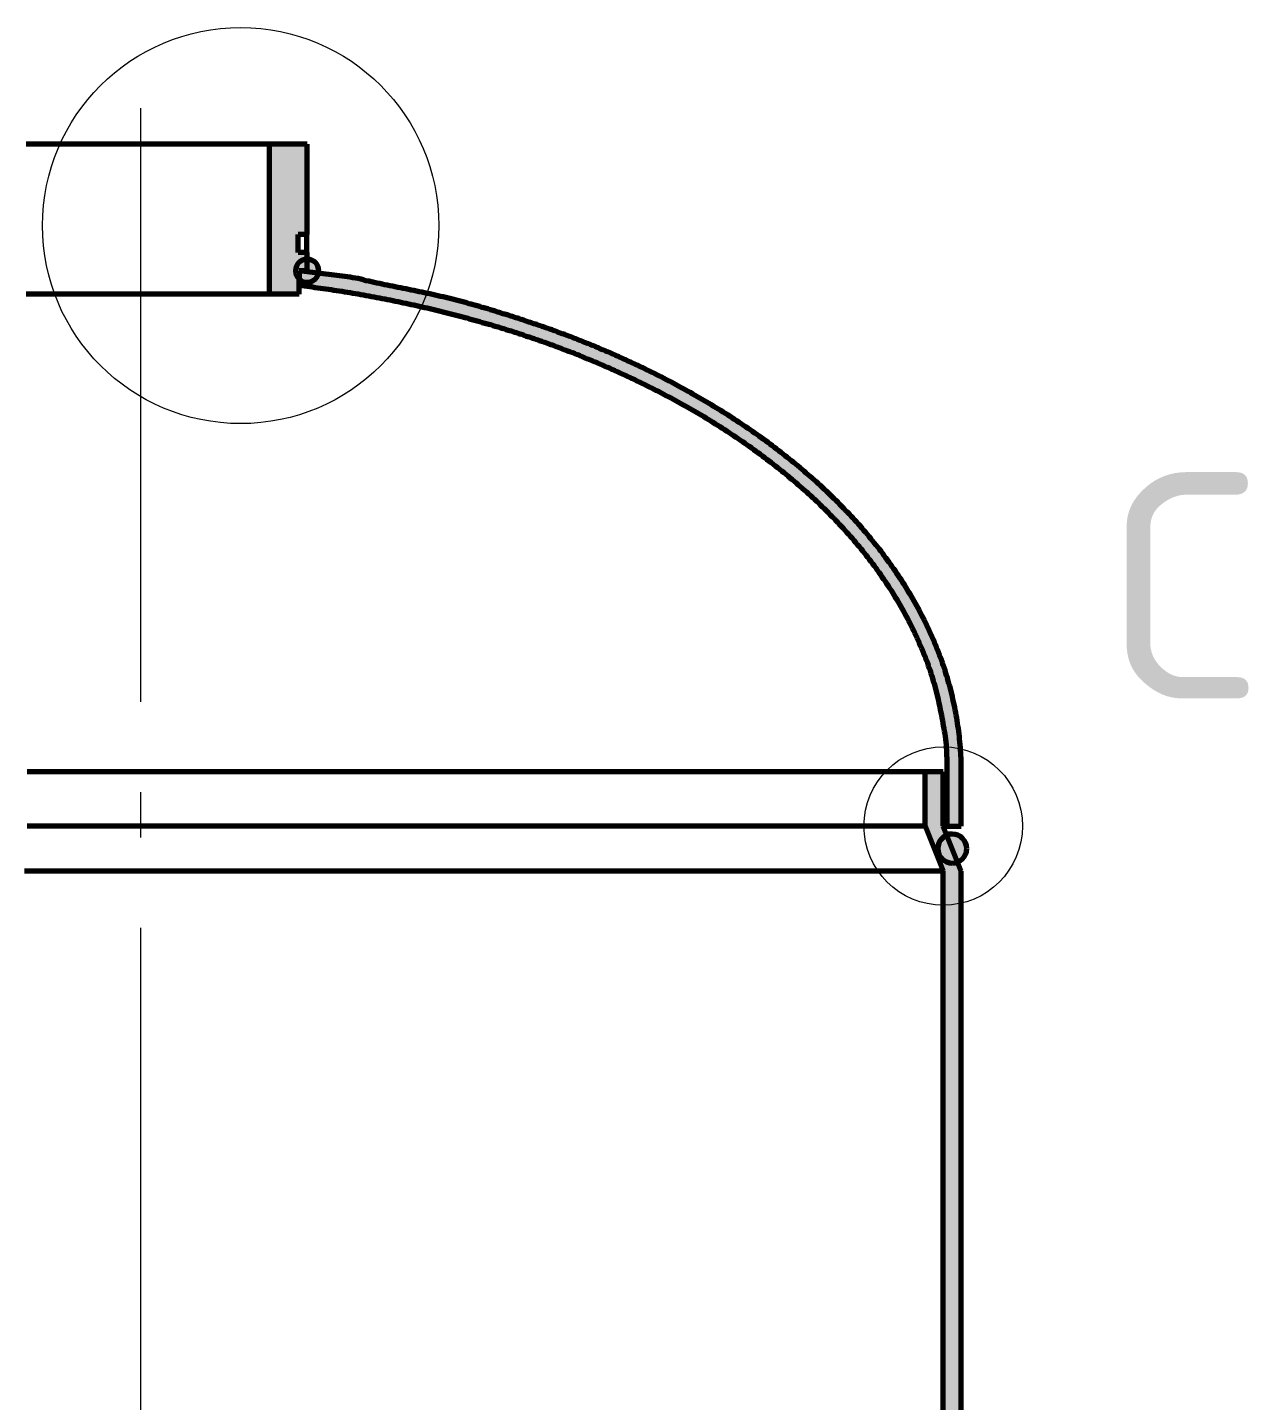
# Model space of a CAD drawing. Header units: millimetres. Extents: x 0 to 1554, y 0 to 420.
# Drawn here: x 238.99 to 266, y 273.45 to 303.83 of the extents above; entities that cross this region are included whole.
import ezdxf
from ezdxf.enums import TextEntityAlignment as Align

# ---------------------------------------------------------------- set-up
doc = ezdxf.new("R2010")
doc.units = ezdxf.units.MM
doc.linetypes.add('IRAM-F-TRAZO-PUNTO', pattern=[20, 15, -2, 1, -2])
for name, color, linetype, lineweight in [('01-VISIBLE', 7, 'CONTINUOUS', 70), ('03-EJE', 1, 'IRAM-F-TRAZO-PUNTO', 18), ('05-RAYADO', 8, 'CONTINUOUS', 18), ('06-TEXTO', 7, 'CONTINUOUS', 25), ('08-FINA', 5, 'CONTINUOUS', 18)]:
    doc.layers.add(name, color=color, linetype=linetype, lineweight=lineweight)
doc.styles.add('ISO3098', font='isocpeur.ttf')

msp = doc.modelspace()

# ---------------------------------------------------------------- hatches: boundary and pattern name
at = {"layer": '05-RAYADO'}
h = msp.add_hatch(color=7, dxfattribs=at)
h.dxf.hatch_style = 1
h.paths.add_polyline_path([(245.18, 298.45), (245.002, 298.45), (245.002, 297.928), (244.338, 297.928), (244.338, 301.25), (245.18, 301.25), (245.18, 299.25), (244.98, 299.25), (244.98, 298.85), (245.18, 298.85)])
h = msp.add_hatch(color=7, dxfattribs=at)
h.dxf.hatch_style = 1
h.paths.add_polyline_path([(245.436, 298.45), (245.433, 298.41), (245.423, 298.371), (245.408, 298.334), (245.387, 298.3), (245.361, 298.269), (245.33, 298.243), (245.296, 298.222), (245.259, 298.207), (245.22, 298.197), (245.18, 298.194), (245.14, 298.197), (245.101, 298.207), (245.064, 298.222), (245.03, 298.243), (244.999, 298.269), (244.973, 298.3), (244.952, 298.334), (244.937, 298.371), (244.927, 298.41), (244.924, 298.45), (244.927, 298.49), (244.937, 298.529), (244.952, 298.566), (244.973, 298.6), (244.999, 298.631), (245.03, 298.657), (245.064, 298.678), (245.101, 298.693), (245.14, 298.703), (245.18, 298.706), (245.22, 298.703), (245.259, 298.693), (245.296, 298.678), (245.33, 298.657), (245.361, 298.631), (245.387, 298.6), (245.408, 298.566), (245.423, 298.529), (245.433, 298.49)])
h = msp.add_hatch(color=7, dxfattribs=at)
h.dxf.hatch_style = 1
h.paths.add_polyline_path([(259.65, 287.362), (259.65, 286.162), (259.33, 286.162), (259.33, 287.362), (259.33, 287.411), (259.33, 287.459), (259.329, 287.508), (259.329, 287.556), (259.328, 287.605), (259.327, 287.654), (259.326, 287.702), (259.324, 287.751), (259.322, 287.799), (259.32, 287.848), (259.317, 287.896), (259.313, 287.945), (259.309, 287.993), (259.304, 288.042), (259.298, 288.09), (259.291, 288.138), (259.284, 288.186), (259.276, 288.234), (259.268, 288.282), (259.26, 288.33), (259.251, 288.378), (259.243, 288.426), (259.234, 288.473), (259.225, 288.521), (259.217, 288.569), (259.207, 288.617), (259.198, 288.664), (259.189, 288.712), (259.179, 288.76), (259.169, 288.807), (259.159, 288.855), (259.149, 288.902), (259.138, 288.95), (259.128, 288.997), (259.116, 289.045), (259.105, 289.092), (259.093, 289.139), (259.081, 289.186), (259.069, 289.233), (259.056, 289.28), (259.043, 289.327), (259.03, 289.374), (259.016, 289.42), (259.002, 289.467), (258.987, 289.513), (258.972, 289.559), (258.957, 289.605), (258.941, 289.651), (258.925, 289.697), (258.909, 289.743), (258.892, 289.788), (258.875, 289.834), (258.857, 289.879), (258.839, 289.925), (258.821, 289.97), (258.803, 290.015), (258.784, 290.059), (258.765, 290.104), (258.746, 290.149), (258.727, 290.193), (258.707, 290.238), (258.687, 290.282), (258.667, 290.326), (258.647, 290.371), (258.626, 290.415), (258.605, 290.458), (258.584, 290.502), (258.563, 290.546), (258.541, 290.589), (258.519, 290.633), (258.497, 290.676), (258.475, 290.719), (258.453, 290.763), (258.43, 290.805), (258.407, 290.848), (258.384, 290.891), (258.36, 290.933), (258.336, 290.976), (258.312, 291.018), (258.288, 291.06), (258.264, 291.102), (258.239, 291.144), (258.214, 291.186), (258.189, 291.227), (258.164, 291.269), (258.138, 291.31), (258.112, 291.351), (258.086, 291.392), (258.06, 291.433), (258.033, 291.474), (258.006, 291.514), (257.979, 291.555), (257.952, 291.595), (257.925, 291.635), (257.897, 291.675), (257.869, 291.715), (257.841, 291.755), (257.813, 291.794), (257.784, 291.834), (257.756, 291.873), (257.727, 291.912), (257.698, 291.951), (257.669, 291.99), (257.639, 292.029), (257.61, 292.067), (257.58, 292.106), (257.55, 292.144), (257.52, 292.182), (257.49, 292.22), (257.459, 292.258), (257.429, 292.296), (257.398, 292.333), (257.367, 292.371), (257.336, 292.408), (257.304, 292.445), (257.273, 292.482), (257.241, 292.519), (257.209, 292.556), (257.177, 292.592), (257.145, 292.629), (257.113, 292.665), (257.08, 292.701), (257.048, 292.737), (257.015, 292.773), (256.982, 292.809), (256.949, 292.844), (256.915, 292.88), (256.882, 292.915), (256.848, 292.95), (256.815, 292.985), (256.781, 293.02), (256.747, 293.055), (256.713, 293.089), (256.678, 293.124), (256.644, 293.158), (256.609, 293.192), (256.574, 293.226), (256.54, 293.26), (256.505, 293.294), (256.469, 293.327), (256.434, 293.361), (256.399, 293.394), (256.363, 293.427), (256.328, 293.46), (256.292, 293.493), (256.256, 293.526), (256.22, 293.558), (256.184, 293.591), (256.147, 293.623), (256.111, 293.655), (256.074, 293.687), (256.038, 293.719), (256.001, 293.751), (255.964, 293.783), (255.927, 293.814), (255.89, 293.845), (255.853, 293.877), (255.815, 293.908), (255.778, 293.939), (255.74, 293.97), (255.703, 294), (255.665, 294.031), (255.627, 294.061), (255.589, 294.091), (255.551, 294.122), (255.513, 294.152), (255.474, 294.182), (255.436, 294.211), (255.397, 294.241), (255.359, 294.27), (255.32, 294.3), (255.281, 294.329), (255.242, 294.358), (255.203, 294.387), (255.164, 294.416), (255.125, 294.445), (255.086, 294.473), (255.046, 294.502), (255.007, 294.53), (254.967, 294.558), (254.927, 294.586), (254.888, 294.614), (254.848, 294.642), (254.808, 294.67), (254.768, 294.697), (254.728, 294.725), (254.687, 294.752), (254.647, 294.779), (254.607, 294.806), (254.566, 294.833), (254.526, 294.86), (254.485, 294.887), (254.444, 294.913), (254.404, 294.94), (254.363, 294.966), (254.322, 294.992), (254.281, 295.018), (254.24, 295.044), (254.198, 295.07), (254.157, 295.096), (254.116, 295.121), (254.075, 295.147), (254.033, 295.172), (253.991, 295.197), (253.95, 295.222), (253.908, 295.247), (253.866, 295.272), (253.825, 295.297), (253.783, 295.321), (253.741, 295.346), (253.699, 295.37), (253.656, 295.394), (253.614, 295.419), (253.572, 295.443), (253.53, 295.466), (253.487, 295.49), (253.445, 295.514), (253.402, 295.537), (253.36, 295.561), (253.317, 295.584), (253.274, 295.607), (253.232, 295.63), (253.189, 295.653), (253.146, 295.676), (253.103, 295.699), (253.06, 295.722), (253.017, 295.744), (252.974, 295.767), (252.931, 295.789), (252.887, 295.811), (252.844, 295.833), (252.801, 295.855), (252.757, 295.877), (252.714, 295.899), (252.67, 295.92), (252.627, 295.942), (252.583, 295.963), (252.539, 295.984), (252.496, 296.006), (252.452, 296.027), (252.408, 296.048), (252.364, 296.068), (252.32, 296.089), (252.276, 296.11), (252.232, 296.13), (252.188, 296.151), (252.144, 296.171), (252.1, 296.191), (252.055, 296.211), (252.011, 296.231), (251.967, 296.251), (251.922, 296.271), (251.878, 296.291), (251.833, 296.31), (251.789, 296.33), (251.744, 296.349), (251.7, 296.368), (251.655, 296.387), (251.61, 296.406), (251.565, 296.425), (251.521, 296.444), (251.476, 296.463), (251.431, 296.481), (251.386, 296.5), (251.341, 296.518), (251.296, 296.537), (251.251, 296.555), (251.206, 296.573), (251.161, 296.591), (251.115, 296.609), (251.07, 296.626), (251.025, 296.644), (250.98, 296.662), (250.934, 296.679), (250.889, 296.697), (250.843, 296.714), (250.798, 296.731), (250.752, 296.748), (250.707, 296.765), (250.661, 296.782), (250.616, 296.799), (250.57, 296.815), (250.524, 296.832), (250.479, 296.848), (250.433, 296.865), (250.387, 296.881), (250.341, 296.897), (250.295, 296.913), (250.249, 296.929), (250.203, 296.945), (250.158, 296.961), (250.112, 296.977), (250.065, 296.992), (250.019, 297.008), (249.973, 297.023), (249.927, 297.038), (249.881, 297.053), (249.835, 297.069), (249.789, 297.084), (249.742, 297.098), (249.696, 297.113), (249.65, 297.128), (249.603, 297.143), (249.557, 297.157), (249.511, 297.172), (249.464, 297.186), (249.418, 297.2), (249.371, 297.214), (249.325, 297.228), (249.278, 297.242), (249.232, 297.256), (249.185, 297.27), (249.138, 297.284), (249.092, 297.297), (249.045, 297.311), (248.998, 297.324), (248.951, 297.337), (248.905, 297.35), (248.858, 297.364), (248.811, 297.377), (248.764, 297.39), (248.717, 297.402), (248.67, 297.415), (248.623, 297.428), (248.577, 297.44), (248.53, 297.453), (248.483, 297.465), (248.436, 297.477), (248.388, 297.49), (248.341, 297.502), (248.294, 297.514), (248.247, 297.526), (248.2, 297.537), (248.153, 297.549), (248.106, 297.561), (248.059, 297.572), (248.011, 297.584), (247.964, 297.595), (247.917, 297.606), (247.869, 297.618), (247.822, 297.629), (247.775, 297.64), (247.727, 297.651), (247.68, 297.661), (247.633, 297.672), (247.585, 297.683), (247.538, 297.693), (247.49, 297.704), (247.443, 297.714), (247.395, 297.725), (247.348, 297.735), (247.3, 297.745), (247.253, 297.755), (247.205, 297.765), (247.158, 297.775), (247.11, 297.784), (247.062, 297.794), (247.015, 297.804), (246.967, 297.813), (246.919, 297.823), (246.872, 297.832), (246.824, 297.841), (246.776, 297.85), (246.728, 297.859), (246.681, 297.868), (246.633, 297.877), (246.585, 297.886), (246.537, 297.895), (246.49, 297.903), (246.442, 297.912), (246.394, 297.92), (246.346, 297.929), (246.298, 297.937), (246.25, 297.945), (246.202, 297.953), (246.154, 297.961), (246.106, 297.969), (246.058, 297.977), (246.01, 297.985), (245.962, 297.993), (245.914, 298), (245.866, 298.008), (245.818, 298.015), (245.77, 298.023), (245.722, 298.03), (245.674, 298.037), (245.626, 298.044), (245.578, 298.051), (245.53, 298.058), (245.482, 298.065), (245.434, 298.072), (245.386, 298.078), (245.337, 298.085), (245.289, 298.091), (245.241, 298.098), (245.193, 298.104), (245.145, 298.11), (245.096, 298.116), (245.048, 298.122), (245, 298.128), (245, 298.45), (245.049, 298.444), (245.099, 298.438), (245.148, 298.432), (245.198, 298.426), (245.247, 298.42), (245.297, 298.413), (245.346, 298.407), (245.396, 298.401), (245.445, 298.395), (245.495, 298.389), (245.544, 298.383), (245.594, 298.376), (245.643, 298.37), (245.692, 298.364), (245.742, 298.357), (245.791, 298.351), (245.841, 298.345), (245.89, 298.338), (245.94, 298.332), (245.989, 298.325), (246.038, 298.318), (246.088, 298.311), (246.137, 298.304), (246.186, 298.297), (246.236, 298.289), (246.285, 298.28), (246.334, 298.271), (246.382, 298.26), (246.43, 298.246), (246.478, 298.232), (246.526, 298.22), (246.575, 298.208), (246.623, 298.198), (246.672, 298.187), (246.721, 298.177), (246.77, 298.167), (246.819, 298.157), (246.867, 298.147), (246.916, 298.137), (246.965, 298.127), (247.014, 298.117), (247.063, 298.107), (247.112, 298.098), (247.161, 298.088), (247.209, 298.078), (247.258, 298.068), (247.307, 298.058), (247.356, 298.049), (247.405, 298.039), (247.454, 298.029), (247.502, 298.019), (247.551, 298.009), (247.6, 297.999), (247.649, 297.988), (247.698, 297.978), (247.746, 297.968), (247.795, 297.957), (247.844, 297.947), (247.893, 297.936), (247.941, 297.926), (247.99, 297.915), (248.039, 297.904), (248.087, 297.893), (248.136, 297.882), (248.184, 297.87), (248.233, 297.859), (248.281, 297.847), (248.33, 297.835), (248.378, 297.823), (248.426, 297.811), (248.475, 297.799), (248.523, 297.787), (248.571, 297.774), (248.619, 297.762), (248.668, 297.749), (248.716, 297.736), (248.764, 297.723), (248.812, 297.709), (248.86, 297.696), (248.908, 297.682), (248.956, 297.669), (249.004, 297.655), (249.052, 297.641), (249.099, 297.627), (249.147, 297.613), (249.195, 297.598), (249.243, 297.584), (249.29, 297.569), (249.338, 297.555), (249.386, 297.54), (249.433, 297.525), (249.481, 297.511), (249.528, 297.496), (249.576, 297.481), (249.623, 297.466), (249.671, 297.451), (249.718, 297.436), (249.766, 297.421), (249.813, 297.405), (249.861, 297.39), (249.908, 297.375), (249.956, 297.359), (250.003, 297.343), (250.05, 297.328), (250.098, 297.312), (250.145, 297.296), (250.192, 297.28), (250.239, 297.264), (250.286, 297.248), (250.334, 297.232), (250.381, 297.216), (250.428, 297.199), (250.475, 297.183), (250.522, 297.166), (250.569, 297.15), (250.616, 297.133), (250.663, 297.116), (250.709, 297.099), (250.756, 297.082), (250.803, 297.065), (250.85, 297.048), (250.896, 297.03), (250.943, 297.013), (250.99, 296.995), (251.036, 296.977), (251.083, 296.959), (251.129, 296.941), (251.176, 296.923), (251.222, 296.905), (251.268, 296.887), (251.315, 296.868), (251.361, 296.849), (251.407, 296.831), (251.453, 296.812), (251.5, 296.793), (251.546, 296.774), (251.592, 296.755), (251.638, 296.736), (251.683, 296.716), (251.729, 296.697), (251.775, 296.677), (251.821, 296.658), (251.867, 296.638), (251.912, 296.618), (251.958, 296.598), (252.004, 296.578), (252.049, 296.557), (252.095, 296.537), (252.14, 296.517), (252.186, 296.496), (252.231, 296.475), (252.276, 296.455), (252.321, 296.434), (252.367, 296.413), (252.412, 296.392), (252.457, 296.37), (252.502, 296.349), (252.547, 296.328), (252.592, 296.306), (252.637, 296.285), (252.682, 296.263), (252.726, 296.241), (252.771, 296.219), (252.816, 296.197), (252.86, 296.175), (252.905, 296.152), (252.95, 296.13), (252.994, 296.107), (253.038, 296.085), (253.083, 296.062), (253.127, 296.039), (253.171, 296.016), (253.215, 295.993), (253.259, 295.97), (253.303, 295.946), (253.347, 295.923), (253.391, 295.899), (253.435, 295.875), (253.479, 295.851), (253.523, 295.828), (253.566, 295.803), (253.61, 295.779), (253.653, 295.755), (253.697, 295.73), (253.74, 295.706), (253.783, 295.681), (253.827, 295.656), (253.87, 295.631), (253.913, 295.606), (253.956, 295.581), (253.999, 295.556), (254.042, 295.53), (254.084, 295.505), (254.127, 295.479), (254.17, 295.453), (254.212, 295.427), (254.255, 295.401), (254.297, 295.375), (254.34, 295.349), (254.382, 295.322), (254.424, 295.296), (254.466, 295.269), (254.508, 295.242), (254.55, 295.216), (254.592, 295.188), (254.634, 295.161), (254.675, 295.134), (254.717, 295.107), (254.759, 295.079), (254.8, 295.051), (254.841, 295.023), (254.883, 294.996), (254.924, 294.967), (254.965, 294.939), (255.006, 294.911), (255.047, 294.882), (255.088, 294.854), (255.128, 294.825), (255.169, 294.796), (255.21, 294.767), (255.25, 294.738), (255.29, 294.709), (255.331, 294.679), (255.371, 294.65), (255.411, 294.62), (255.451, 294.591), (255.491, 294.561), (255.53, 294.531), (255.57, 294.5), (255.61, 294.47), (255.649, 294.44), (255.688, 294.409), (255.728, 294.378), (255.767, 294.347), (255.806, 294.316), (255.845, 294.285), (255.884, 294.254), (255.922, 294.223), (255.961, 294.191), (255.999, 294.159), (256.038, 294.127), (256.076, 294.095), (256.114, 294.063), (256.152, 294.031), (256.19, 293.999), (256.228, 293.966), (256.265, 293.934), (256.303, 293.901), (256.34, 293.868), (256.378, 293.835), (256.415, 293.801), (256.452, 293.768), (256.489, 293.735), (256.525, 293.701), (256.562, 293.667), (256.598, 293.633), (256.635, 293.599), (256.671, 293.565), (256.707, 293.531), (256.743, 293.496), (256.779, 293.461), (256.815, 293.427), (256.85, 293.392), (256.886, 293.357), (256.921, 293.321), (256.956, 293.286), (256.991, 293.25), (257.026, 293.215), (257.06, 293.179), (257.095, 293.143), (257.129, 293.107), (257.164, 293.071), (257.198, 293.034), (257.232, 292.998), (257.265, 292.961), (257.299, 292.924), (257.332, 292.887), (257.366, 292.85), (257.399, 292.813), (257.432, 292.776), (257.464, 292.738), (257.497, 292.7), (257.529, 292.662), (257.562, 292.624), (257.594, 292.586), (257.626, 292.548), (257.657, 292.51), (257.689, 292.471), (257.72, 292.432), (257.752, 292.393), (257.783, 292.354), (257.813, 292.315), (257.844, 292.276), (257.875, 292.237), (257.905, 292.197), (257.935, 292.157), (257.965, 292.117), (257.994, 292.077), (258.024, 292.037), (258.053, 291.997), (258.082, 291.956), (258.111, 291.916), (258.14, 291.875), (258.168, 291.834), (258.197, 291.793), (258.225, 291.752), (258.252, 291.71), (258.28, 291.669), (258.307, 291.627), (258.335, 291.585), (258.362, 291.544), (258.388, 291.501), (258.415, 291.459), (258.441, 291.417), (258.467, 291.374), (258.493, 291.332), (258.519, 291.289), (258.544, 291.246), (258.569, 291.203), (258.594, 291.16), (258.619, 291.117), (258.643, 291.073), (258.667, 291.03), (258.691, 290.986), (258.715, 290.942), (258.738, 290.898), (258.762, 290.854), (258.785, 290.81), (258.807, 290.765), (258.83, 290.721), (258.852, 290.676), (258.874, 290.631), (258.895, 290.586), (258.917, 290.541), (258.938, 290.496), (258.959, 290.451), (258.979, 290.406), (259, 290.36), (259.02, 290.314), (259.039, 290.269), (259.059, 290.223), (259.078, 290.177), (259.097, 290.131), (259.115, 290.084), (259.134, 290.038), (259.152, 289.992), (259.17, 289.945), (259.187, 289.898), (259.204, 289.852), (259.221, 289.805), (259.237, 289.758), (259.254, 289.71), (259.27, 289.663), (259.285, 289.616), (259.301, 289.569), (259.316, 289.521), (259.33, 289.473), (259.345, 289.426), (259.359, 289.378), (259.373, 289.33), (259.386, 289.282), (259.399, 289.234), (259.412, 289.186), (259.425, 289.137), (259.437, 289.089), (259.449, 289.041), (259.46, 288.992), (259.471, 288.944), (259.482, 288.895), (259.493, 288.846), (259.503, 288.797), (259.513, 288.749), (259.522, 288.7), (259.532, 288.651), (259.54, 288.602), (259.549, 288.553), (259.557, 288.503), (259.565, 288.454), (259.573, 288.405), (259.58, 288.356), (259.587, 288.306), (259.593, 288.257), (259.599, 288.207), (259.605, 288.158), (259.61, 288.108), (259.616, 288.059), (259.62, 288.009), (259.625, 287.959), (259.629, 287.91), (259.632, 287.86), (259.636, 287.81), (259.639, 287.761), (259.641, 287.711), (259.644, 287.661), (259.646, 287.611), (259.647, 287.561), (259.648, 287.512), (259.649, 287.462), (259.65, 287.412)])
h = msp.add_hatch(color=7, dxfattribs=at)
h.dxf.hatch_style = 1
h.paths.add_polyline_path([(259.65, 285.162), (259.65, 188.75), (259.25, 188.75), (259.25, 285.162), (258.85, 286.162), (258.85, 287.362), (259.25, 287.362), (259.25, 286.162)])
h = msp.add_hatch(color=7, dxfattribs=at)
h.dxf.hatch_style = 1
h.paths.add_polyline_path([(259.77, 285.662), (259.767, 285.622), (259.76, 285.583), (259.748, 285.544), (259.73, 285.508), (259.709, 285.474), (259.683, 285.443), (259.654, 285.416), (259.621, 285.392), (259.586, 285.373), (259.549, 285.358), (259.51, 285.348), (259.47, 285.343), (259.43, 285.343), (259.39, 285.348), (259.351, 285.358), (259.314, 285.373), (259.279, 285.392), (259.246, 285.416), (259.217, 285.443), (259.191, 285.474), (259.17, 285.508), (259.152, 285.544), (259.14, 285.583), (259.133, 285.622), (259.13, 285.662), (259.133, 285.702), (259.14, 285.742), (259.152, 285.78), (259.17, 285.816), (259.191, 285.85), (259.217, 285.881), (259.246, 285.909), (259.279, 285.932), (259.314, 285.952), (259.351, 285.966), (259.39, 285.976), (259.43, 285.981), (259.47, 285.981), (259.51, 285.976), (259.549, 285.966), (259.586, 285.952), (259.621, 285.932), (259.654, 285.909), (259.683, 285.881), (259.709, 285.85), (259.73, 285.816), (259.748, 285.78), (259.76, 285.742), (259.767, 285.702)])

# ---------------------------------------------------------------- linework, layer by layer
at = {"layer": '01-VISIBLE'}
for p, q in [((245.18, 301.25), (244.338, 301.25)), ((244.338, 301.25), (244.338, 297.928)), ((245.18, 299.25), (245.18, 301.25)), ((244.98, 298.85), (244.98, 299.25)), ((245.18, 299.25), (244.98, 299.25)), ((245.175, 298.85), (245.175, 299.25)), ((245.18, 298.85), (244.98, 298.85)), ((245.18, 298.45), (245.18, 298.85)), ((245, 298.45), (245, 298.128)), ((245.002, 297.928), (245.002, 298.45)), ((245.18, 298.45), (245.002, 298.45)), ((245.002, 297.928), (244.338, 297.928)), ((259.25, 287.362), (258.85, 287.362)), ((258.85, 286.162), (258.85, 287.362)), ((259.25, 286.162), (259.25, 287.362)), ((259.33, 287.362), (259.33, 286.162)), ((259.65, 286.162), (259.65, 287.362)), ((258.85, 286.162), (259.25, 285.162)), ((259.65, 285.162), (259.25, 286.162)), ((259.33, 286.162), (259.65, 286.162)), ((259.25, 188.75), (259.25, 285.162)), ((259.65, 188.75), (259.65, 285.162))]:
    msp.add_line(p, q, dxfattribs=at)
for points in [[(244.338, 301.25), (244.277, 301.25), (244.217, 301.25), (244.156, 301.25), (244.096, 301.25), (244.036, 301.25), (243.975, 301.25), (243.915, 301.25), (243.855, 301.25), (243.794, 301.25), (243.734, 301.25), (243.673, 301.25), (243.613, 301.25), (243.553, 301.25), (243.492, 301.25), (243.432, 301.25), (243.372, 301.25), (243.311, 301.25), (243.251, 301.25), (243.19, 301.25), (243.13, 301.25), (243.07, 301.25), (243.009, 301.25), (242.949, 301.25), (242.889, 301.25), (242.828, 301.25), (242.768, 301.25), (242.707, 301.25), (242.647, 301.25), (242.587, 301.25), (242.526, 301.25), (242.466, 301.25), (242.406, 301.25), (242.345, 301.25), (242.285, 301.25), (242.224, 301.25), (242.164, 301.25), (242.104, 301.25), (242.043, 301.25), (241.983, 301.25), (241.923, 301.25), (241.862, 301.25), (241.802, 301.25), (241.741, 301.25), (241.681, 301.25), (241.621, 301.25), (241.56, 301.25), (241.5, 301.25), (241.44, 301.25), (241.379, 301.25), (241.319, 301.25), (241.259, 301.25), (241.198, 301.25), (241.138, 301.25), (241.077, 301.25), (241.017, 301.25), (240.957, 301.25), (240.896, 301.25), (240.836, 301.25), (240.776, 301.25), (240.715, 301.25), (240.655, 301.25), (240.594, 301.25), (240.534, 301.25), (240.474, 301.25), (240.413, 301.25), (240.353, 301.25), (240.293, 301.25), (240.232, 301.25), (240.172, 301.25), (240.111, 301.25), (240.051, 301.25), (239.991, 301.25), (239.93, 301.25), (239.87, 301.25), (239.81, 301.25), (239.749, 301.25), (239.689, 301.25), (239.628, 301.25), (239.568, 301.25), (239.508, 301.25), (239.447, 301.25), (239.387, 301.25), (239.327, 301.25), (239.266, 301.25), (239.206, 301.25), (239.145, 301.25), (239.085, 301.25), (239.025, 301.25), (238.964, 301.25)], [(259.65, 287.362), (259.65, 287.422), (259.649, 287.482), (259.648, 287.542), (259.646, 287.602), (259.644, 287.662), (259.641, 287.722), (259.638, 287.782), (259.634, 287.842), (259.629, 287.902), (259.624, 287.962), (259.619, 288.022), (259.613, 288.081), (259.607, 288.141), (259.6, 288.201), (259.593, 288.26), (259.585, 288.32), (259.576, 288.379), (259.567, 288.439), (259.558, 288.498), (259.548, 288.557), (259.538, 288.616), (259.527, 288.676), (259.516, 288.735), (259.504, 288.793), (259.491, 288.852), (259.479, 288.911), (259.465, 288.969), (259.452, 289.028), (259.437, 289.086), (259.423, 289.144), (259.408, 289.203), (259.392, 289.261), (259.376, 289.318), (259.359, 289.376), (259.342, 289.434), (259.325, 289.491), (259.307, 289.548), (259.289, 289.606), (259.27, 289.663), (259.251, 289.72), (259.231, 289.776), (259.211, 289.833), (259.19, 289.889), (259.169, 289.946), (259.148, 290.002), (259.126, 290.058), (259.104, 290.113), (259.081, 290.169), (259.058, 290.224), (259.035, 290.28), (259.011, 290.335), (258.986, 290.39), (258.962, 290.444), (258.937, 290.499), (258.911, 290.553), (258.885, 290.608), (258.859, 290.662), (258.832, 290.715), (258.805, 290.769), (258.778, 290.822), (258.75, 290.876), (258.722, 290.929), (258.694, 290.982), (258.665, 291.034), (258.636, 291.087), (258.606, 291.139), (258.576, 291.191), (258.546, 291.243), (258.515, 291.295), (258.484, 291.346), (258.453, 291.398), (258.422, 291.449), (258.39, 291.499), (258.357, 291.55), (258.325, 291.601), (258.292, 291.651), (258.259, 291.701), (258.225, 291.751), (258.191, 291.8), (258.157, 291.85), (258.123, 291.899), (258.088, 291.948), (258.053, 291.997), (258.018, 292.045), (257.982, 292.094), (257.946, 292.142), (257.91, 292.19), (257.874, 292.237), (257.837, 292.285), (257.8, 292.332), (257.763, 292.379), (257.725, 292.426), (257.688, 292.473), (257.649, 292.519), (257.611, 292.566), (257.573, 292.612), (257.534, 292.657), (257.495, 292.703), (257.455, 292.748), (257.416, 292.794), (257.376, 292.839), (257.336, 292.883), (257.296, 292.928), (257.255, 292.972), (257.214, 293.016), (257.173, 293.06), (257.132, 293.104), (257.091, 293.147), (257.049, 293.191), (257.007, 293.234), (256.965, 293.277), (256.923, 293.319), (256.881, 293.362), (256.838, 293.404), (256.795, 293.446), (256.752, 293.488), (256.709, 293.529), (256.665, 293.571), (256.621, 293.612), (256.577, 293.653), (256.533, 293.694), (256.489, 293.734), (256.445, 293.775), (256.4, 293.815), (256.355, 293.855), (256.31, 293.894), (256.265, 293.934), (256.219, 293.973), (256.174, 294.012), (256.128, 294.051), (256.082, 294.09), (256.036, 294.129), (255.99, 294.167), (255.944, 294.205), (255.897, 294.243), (255.85, 294.281), (255.803, 294.318), (255.756, 294.356), (255.709, 294.393), (255.662, 294.43), (255.614, 294.466), (255.567, 294.503), (255.519, 294.539), (255.471, 294.575), (255.423, 294.611), (255.375, 294.647), (255.326, 294.683), (255.278, 294.718), (255.229, 294.753), (255.18, 294.788), (255.131, 294.823), (255.082, 294.858), (255.033, 294.892), (254.984, 294.926), (254.934, 294.96), (254.885, 294.994), (254.835, 295.028), (254.785, 295.061), (254.735, 295.095), (254.685, 295.128), (254.635, 295.161), (254.584, 295.193), (254.534, 295.226), (254.483, 295.258), (254.433, 295.29), (254.382, 295.322), (254.331, 295.354), (254.28, 295.386), (254.229, 295.417), (254.178, 295.449), (254.126, 295.48), (254.075, 295.511), (254.023, 295.541), (253.971, 295.572), (253.92, 295.602), (253.868, 295.633), (253.816, 295.663), (253.764, 295.692), (253.711, 295.722), (253.659, 295.752), (253.607, 295.781), (253.554, 295.81), (253.502, 295.839), (253.449, 295.868), (253.396, 295.896), (253.343, 295.925), (253.29, 295.953), (253.237, 295.981), (253.184, 296.009), (253.131, 296.037), (253.077, 296.065), (253.024, 296.092), (252.97, 296.119), (252.917, 296.146), (252.863, 296.173), (252.809, 296.2), (252.756, 296.227), (252.702, 296.253), (252.648, 296.279), (252.594, 296.305), (252.539, 296.331), (252.485, 296.357), (252.431, 296.383), (252.376, 296.408), (252.322, 296.434), (252.267, 296.459), (252.213, 296.484), (252.158, 296.509), (252.103, 296.533), (252.049, 296.558), (251.994, 296.582), (251.939, 296.606), (251.884, 296.63), (251.829, 296.654), (251.774, 296.678), (251.718, 296.702), (251.663, 296.725), (251.608, 296.748), (251.552, 296.771), (251.497, 296.794), (251.441, 296.817), (251.386, 296.84), (251.33, 296.862), (251.274, 296.884), (251.218, 296.906), (251.162, 296.928), (251.106, 296.95), (251.05, 296.972), (250.994, 296.993), (250.938, 297.014), (250.882, 297.036), (250.826, 297.056), (250.769, 297.077), (250.713, 297.098), (250.656, 297.118), (250.6, 297.139), (250.543, 297.159), (250.487, 297.179), (250.43, 297.199), (250.373, 297.218), (250.316, 297.238), (250.26, 297.257), (250.203, 297.277), (250.146, 297.296), (250.089, 297.315), (250.032, 297.334), (249.975, 297.353), (249.918, 297.371), (249.861, 297.39), (249.804, 297.408), (249.746, 297.427), (249.689, 297.445), (249.632, 297.463), (249.575, 297.481), (249.517, 297.499), (249.46, 297.517), (249.403, 297.535), (249.345, 297.553), (249.288, 297.57), (249.23, 297.588), (249.173, 297.605), (249.115, 297.622), (249.058, 297.639), (249, 297.656), (248.942, 297.672), (248.885, 297.689), (248.827, 297.705), (248.769, 297.721), (248.711, 297.737), (248.653, 297.753), (248.595, 297.768), (248.537, 297.783), (248.479, 297.798), (248.421, 297.813), (248.362, 297.827), (248.304, 297.842), (248.246, 297.856), (248.187, 297.87), (248.129, 297.883), (248.07, 297.897), (248.012, 297.91), (247.953, 297.923), (247.894, 297.936), (247.836, 297.949), (247.777, 297.961), (247.718, 297.974), (247.659, 297.986), (247.601, 297.998), (247.542, 298.011), (247.483, 298.023), (247.424, 298.035), (247.365, 298.047), (247.307, 298.059), (247.248, 298.07), (247.189, 298.082), (247.13, 298.094), (247.071, 298.106), (247.012, 298.118), (246.953, 298.129), (246.894, 298.141), (246.836, 298.153), (246.777, 298.165), (246.718, 298.177), (246.659, 298.19), (246.6, 298.203), (246.542, 298.216), (246.484, 298.23), (246.426, 298.247), (246.368, 298.263), (246.309, 298.276), (246.25, 298.286), (246.191, 298.296), (246.132, 298.305), (246.072, 298.313), (246.013, 298.322), (245.953, 298.33), (245.894, 298.338), (245.834, 298.345), (245.775, 298.353), (245.715, 298.361), (245.656, 298.369), (245.596, 298.376), (245.536, 298.384), (245.477, 298.391), (245.417, 298.399), (245.358, 298.406), (245.298, 298.413), (245.238, 298.421), (245.179, 298.428), (245.119, 298.435), (245.06, 298.443), (245, 298.45)], [(245, 298.128), (245.06, 298.121), (245.119, 298.114), (245.179, 298.106), (245.238, 298.098), (245.298, 298.09), (245.357, 298.082), (245.416, 298.074), (245.476, 298.066), (245.535, 298.057), (245.595, 298.049), (245.654, 298.04), (245.713, 298.031), (245.773, 298.022), (245.832, 298.013), (245.891, 298.004), (245.951, 297.995), (246.01, 297.985), (246.069, 297.975), (246.128, 297.966), (246.187, 297.956), (246.247, 297.946), (246.306, 297.936), (246.365, 297.925), (246.424, 297.915), (246.483, 297.905), (246.542, 297.894), (246.601, 297.883), (246.66, 297.872), (246.719, 297.861), (246.778, 297.85), (246.837, 297.839), (246.896, 297.827), (246.955, 297.816), (247.014, 297.804), (247.072, 297.792), (247.131, 297.78), (247.19, 297.768), (247.249, 297.756), (247.307, 297.743), (247.366, 297.731), (247.425, 297.718), (247.483, 297.705), (247.542, 297.692), (247.6, 297.679), (247.659, 297.666), (247.718, 297.653), (247.776, 297.639), (247.834, 297.626), (247.893, 297.612), (247.951, 297.598), (248.01, 297.584), (248.068, 297.57), (248.126, 297.556), (248.184, 297.541), (248.243, 297.527), (248.301, 297.512), (248.359, 297.497), (248.417, 297.482), (248.475, 297.467), (248.533, 297.452), (248.591, 297.436), (248.649, 297.421), (248.707, 297.405), (248.765, 297.389), (248.823, 297.373), (248.88, 297.357), (248.938, 297.341), (248.996, 297.325), (249.054, 297.308), (249.111, 297.291), (249.169, 297.275), (249.226, 297.258), (249.284, 297.241), (249.341, 297.223), (249.399, 297.206), (249.456, 297.188), (249.513, 297.171), (249.571, 297.153), (249.628, 297.135), (249.685, 297.117), (249.742, 297.098), (249.799, 297.08), (249.857, 297.061), (249.914, 297.043), (249.97, 297.024), (250.027, 297.005), (250.084, 296.986), (250.141, 296.966), (250.198, 296.947), (250.255, 296.927), (250.311, 296.908), (250.368, 296.888), (250.424, 296.868), (250.481, 296.848), (250.537, 296.827), (250.594, 296.807), (250.65, 296.786), (250.706, 296.765), (250.763, 296.744), (250.819, 296.723), (250.875, 296.702), (250.931, 296.68), (250.987, 296.659), (251.043, 296.637), (251.099, 296.615), (251.154, 296.593), (251.21, 296.571), (251.266, 296.549), (251.321, 296.526), (251.377, 296.503), (251.432, 296.481), (251.488, 296.458), (251.543, 296.435), (251.599, 296.411), (251.654, 296.388), (251.709, 296.364), (251.764, 296.34), (251.819, 296.316), (251.874, 296.292), (251.929, 296.268), (251.984, 296.244), (252.038, 296.219), (252.093, 296.194), (252.148, 296.169), (252.202, 296.144), (252.257, 296.119), (252.311, 296.094), (252.365, 296.068), (252.419, 296.042), (252.473, 296.016), (252.527, 295.99), (252.581, 295.964), (252.635, 295.938), (252.689, 295.911), (252.743, 295.884), (252.796, 295.857), (252.85, 295.83), (252.903, 295.803), (252.957, 295.775), (253.01, 295.748), (253.063, 295.72), (253.116, 295.692), (253.169, 295.664), (253.222, 295.636), (253.275, 295.607), (253.328, 295.578), (253.38, 295.55), (253.433, 295.521), (253.485, 295.491), (253.538, 295.462), (253.59, 295.432), (253.642, 295.403), (253.694, 295.373), (253.746, 295.343), (253.798, 295.312), (253.849, 295.282), (253.901, 295.251), (253.952, 295.221), (254.004, 295.19), (254.055, 295.158), (254.106, 295.127), (254.157, 295.096), (254.208, 295.064), (254.259, 295.032), (254.31, 295), (254.36, 294.967), (254.411, 294.935), (254.461, 294.902), (254.511, 294.869), (254.561, 294.836), (254.611, 294.803), (254.661, 294.77), (254.711, 294.736), (254.76, 294.702), (254.81, 294.668), (254.859, 294.634), (254.908, 294.6), (254.957, 294.565), (255.006, 294.53), (255.055, 294.495), (255.103, 294.46), (255.152, 294.425), (255.2, 294.389), (255.248, 294.353), (255.296, 294.317), (255.344, 294.281), (255.392, 294.245), (255.44, 294.208), (255.487, 294.172), (255.534, 294.135), (255.581, 294.097), (255.628, 294.06), (255.675, 294.022), (255.722, 293.985), (255.768, 293.947), (255.814, 293.909), (255.86, 293.87), (255.906, 293.831), (255.952, 293.793), (255.998, 293.754), (256.043, 293.714), (256.088, 293.675), (256.133, 293.635), (256.178, 293.595), (256.223, 293.555), (256.267, 293.515), (256.312, 293.475), (256.356, 293.434), (256.4, 293.393), (256.443, 293.352), (256.487, 293.311), (256.53, 293.269), (256.573, 293.227), (256.616, 293.185), (256.659, 293.143), (256.701, 293.101), (256.743, 293.058), (256.785, 293.015), (256.827, 292.972), (256.869, 292.929), (256.91, 292.885), (256.951, 292.842), (256.992, 292.798), (257.033, 292.753), (257.073, 292.709), (257.113, 292.665), (257.153, 292.62), (257.193, 292.575), (257.232, 292.529), (257.271, 292.484), (257.31, 292.438), (257.349, 292.392), (257.387, 292.346), (257.425, 292.3), (257.463, 292.253), (257.501, 292.207), (257.538, 292.16), (257.575, 292.112), (257.612, 292.065), (257.648, 292.017), (257.684, 291.969), (257.72, 291.921), (257.756, 291.873), (257.791, 291.825), (257.826, 291.776), (257.861, 291.727), (257.895, 291.678), (257.929, 291.628), (257.963, 291.579), (257.997, 291.529), (258.03, 291.479), (258.063, 291.429), (258.095, 291.378), (258.127, 291.327), (258.159, 291.277), (258.19, 291.225), (258.221, 291.174), (258.252, 291.123), (258.282, 291.071), (258.312, 291.019), (258.342, 290.967), (258.371, 290.914), (258.4, 290.861), (258.428, 290.809), (258.456, 290.756), (258.484, 290.702), (258.511, 290.649), (258.538, 290.595), (258.565, 290.542), (258.591, 290.488), (258.617, 290.434), (258.643, 290.379), (258.668, 290.325), (258.693, 290.27), (258.717, 290.215), (258.741, 290.16), (258.765, 290.105), (258.788, 290.05), (258.811, 289.995), (258.834, 289.939), (258.856, 289.883), (258.877, 289.827), (258.898, 289.771), (258.919, 289.715), (258.939, 289.658), (258.958, 289.601), (258.977, 289.544), (258.995, 289.487), (259.013, 289.43), (259.03, 289.372), (259.047, 289.315), (259.063, 289.257), (259.078, 289.199), (259.093, 289.141), (259.107, 289.082), (259.121, 289.024), (259.135, 288.966), (259.148, 288.907), (259.16, 288.848), (259.173, 288.79), (259.185, 288.731), (259.197, 288.672), (259.208, 288.613), (259.219, 288.554), (259.23, 288.495), (259.241, 288.436), (259.251, 288.377), (259.262, 288.318), (259.272, 288.259), (259.282, 288.2), (259.291, 288.14), (259.299, 288.081), (259.306, 288.021), (259.312, 287.962), (259.316, 287.902), (259.32, 287.842), (259.323, 287.782), (259.325, 287.722), (259.327, 287.662), (259.328, 287.602), (259.329, 287.542), (259.33, 287.482), (259.33, 287.422), (259.33, 287.362)], [(244.338, 297.928), (244.277, 297.928), (244.217, 297.928), (244.156, 297.928), (244.096, 297.928), (244.036, 297.928), (243.975, 297.928), (243.915, 297.928), (243.855, 297.928), (243.794, 297.928), (243.734, 297.928), (243.673, 297.928), (243.613, 297.928), (243.553, 297.928), (243.492, 297.928), (243.432, 297.928), (243.372, 297.928), (243.311, 297.928), (243.251, 297.928), (243.19, 297.928), (243.13, 297.928), (243.07, 297.928), (243.009, 297.928), (242.949, 297.928), (242.889, 297.928), (242.828, 297.928), (242.768, 297.928), (242.707, 297.928), (242.647, 297.928), (242.587, 297.928), (242.526, 297.928), (242.466, 297.928), (242.406, 297.928), (242.345, 297.928), (242.285, 297.928), (242.224, 297.928), (242.164, 297.928), (242.104, 297.928), (242.043, 297.928), (241.983, 297.928), (241.923, 297.928), (241.862, 297.928), (241.802, 297.928), (241.741, 297.928), (241.681, 297.928), (241.621, 297.928), (241.56, 297.928), (241.5, 297.928), (241.44, 297.928), (241.379, 297.928), (241.319, 297.928), (241.259, 297.928), (241.198, 297.928), (241.138, 297.928), (241.077, 297.928), (241.017, 297.928), (240.957, 297.928), (240.896, 297.928), (240.836, 297.928), (240.776, 297.928), (240.715, 297.928), (240.655, 297.928), (240.594, 297.928), (240.534, 297.928), (240.474, 297.928), (240.413, 297.928), (240.353, 297.928), (240.293, 297.928), (240.232, 297.928), (240.172, 297.928), (240.111, 297.928), (240.051, 297.928), (239.991, 297.928), (239.93, 297.928), (239.87, 297.928), (239.81, 297.928), (239.749, 297.928), (239.689, 297.928), (239.628, 297.928), (239.568, 297.928), (239.508, 297.928), (239.447, 297.928), (239.387, 297.928), (239.327, 297.928), (239.266, 297.928), (239.206, 297.928), (239.145, 297.928), (239.085, 297.928), (239.025, 297.928), (238.964, 297.928)], [(258.85, 287.362), (258.763, 287.362), (258.677, 287.362), (258.59, 287.362), (258.503, 287.362), (258.416, 287.362), (258.33, 287.362), (258.243, 287.362), (258.156, 287.362), (258.069, 287.362), (257.983, 287.362), (257.896, 287.362), (257.809, 287.362), (257.722, 287.362), (257.636, 287.362), (257.549, 287.362), (257.462, 287.362), (257.375, 287.362), (257.288, 287.362), (257.202, 287.362), (257.115, 287.362), (257.028, 287.362), (256.942, 287.362), (256.855, 287.362), (256.768, 287.362), (256.681, 287.362), (256.595, 287.362), (256.508, 287.362), (256.421, 287.362), (256.334, 287.362), (256.248, 287.362), (256.161, 287.362), (256.074, 287.362), (255.987, 287.362), (255.901, 287.362), (255.814, 287.362), (255.727, 287.362), (255.64, 287.362), (255.554, 287.362), (255.467, 287.362), (255.38, 287.362), (255.293, 287.362), (255.207, 287.362), (255.12, 287.362), (255.033, 287.362), (254.946, 287.362), (254.86, 287.362), (254.773, 287.362), (254.686, 287.362), (254.599, 287.362), (254.513, 287.362), (254.426, 287.362), (254.339, 287.362), (254.252, 287.362), (254.166, 287.362), (254.079, 287.362), (253.992, 287.362), (253.905, 287.362), (253.819, 287.362), (253.732, 287.362), (253.645, 287.362), (253.558, 287.362), (253.472, 287.362), (253.385, 287.362), (253.298, 287.362), (253.211, 287.362), (253.125, 287.362), (253.038, 287.362), (252.951, 287.362), (252.864, 287.362), (252.778, 287.362), (252.691, 287.362), (252.604, 287.362), (252.517, 287.362), (252.431, 287.362), (252.344, 287.362), (252.257, 287.362), (252.17, 287.362), (252.084, 287.362), (251.997, 287.362), (251.91, 287.362), (251.823, 287.362), (251.737, 287.362), (251.65, 287.362), (251.563, 287.362), (251.476, 287.362), (251.39, 287.362), (251.303, 287.362), (251.216, 287.362), (251.129, 287.362), (251.043, 287.362), (250.956, 287.362), (250.869, 287.362), (250.782, 287.362), (250.696, 287.362), (250.609, 287.362), (250.522, 287.362), (250.435, 287.362), (250.349, 287.362), (250.262, 287.362), (250.175, 287.362), (250.088, 287.362), (250.002, 287.362), (249.915, 287.362), (249.828, 287.362), (249.741, 287.362), (249.655, 287.362), (249.568, 287.362), (249.481, 287.362), (249.394, 287.362), (249.308, 287.362), (249.221, 287.362), (249.134, 287.362), (249.047, 287.362), (248.961, 287.362), (248.874, 287.362), (248.787, 287.362), (248.7, 287.362), (248.614, 287.362), (248.527, 287.362), (248.44, 287.362), (248.353, 287.362), (248.267, 287.362), (248.18, 287.362), (248.093, 287.362), (248.006, 287.362), (247.92, 287.362), (247.833, 287.362), (247.746, 287.362), (247.659, 287.362), (247.573, 287.362), (247.486, 287.362), (247.399, 287.362), (247.312, 287.362), (247.226, 287.362), (247.139, 287.362), (247.052, 287.362), (246.965, 287.362), (246.879, 287.362), (246.792, 287.362), (246.705, 287.362), (246.618, 287.362), (246.532, 287.362), (246.445, 287.362), (246.358, 287.362), (246.271, 287.362), (246.185, 287.362), (246.098, 287.362), (246.011, 287.362), (245.924, 287.362), (245.838, 287.362), (245.751, 287.362), (245.664, 287.362), (245.577, 287.362), (245.491, 287.362), (245.404, 287.362), (245.317, 287.362), (245.23, 287.362), (245.144, 287.362), (245.057, 287.362), (244.97, 287.362), (244.883, 287.362), (244.797, 287.362), (244.71, 287.362), (244.623, 287.362), (244.536, 287.362), (244.45, 287.362), (244.363, 287.362), (244.276, 287.362), (244.189, 287.362), (244.103, 287.362), (244.016, 287.362), (243.929, 287.362), (243.842, 287.362), (243.756, 287.362), (243.669, 287.362), (243.582, 287.362), (243.495, 287.362), (243.409, 287.362), (243.322, 287.362), (243.235, 287.362), (243.148, 287.362), (243.062, 287.362), (242.975, 287.362), (242.888, 287.362), (242.801, 287.362), (242.715, 287.362), (242.628, 287.362), (242.541, 287.362), (242.454, 287.362), (242.368, 287.362), (242.281, 287.362), (242.194, 287.362), (242.107, 287.362), (242.021, 287.362), (241.934, 287.362), (241.847, 287.362), (241.76, 287.362), (241.674, 287.362), (241.587, 287.362), (241.5, 287.362), (241.413, 287.362), (241.327, 287.362), (241.24, 287.362), (241.153, 287.362), (241.066, 287.362), (240.98, 287.362), (240.893, 287.362), (240.806, 287.362), (240.719, 287.362), (240.633, 287.362), (240.546, 287.362), (240.459, 287.362), (240.372, 287.362), (240.286, 287.362), (240.199, 287.362), (240.112, 287.362), (240.025, 287.362), (239.939, 287.362), (239.852, 287.362), (239.765, 287.362), (239.678, 287.362), (239.592, 287.362), (239.505, 287.362), (239.418, 287.362), (239.331, 287.362), (239.245, 287.362), (239.158, 287.362), (239.071, 287.362), (238.984, 287.362)], [(258.85, 286.162), (258.763, 286.162), (258.677, 286.162), (258.59, 286.162), (258.503, 286.162), (258.416, 286.162), (258.33, 286.162), (258.243, 286.162), (258.156, 286.162), (258.069, 286.162), (257.983, 286.162), (257.896, 286.162), (257.809, 286.162), (257.722, 286.162), (257.636, 286.162), (257.549, 286.162), (257.462, 286.162), (257.375, 286.162), (257.288, 286.162), (257.202, 286.162), (257.115, 286.162), (257.028, 286.162), (256.942, 286.162), (256.855, 286.162), (256.768, 286.162), (256.681, 286.162), (256.595, 286.162), (256.508, 286.162), (256.421, 286.162), (256.334, 286.162), (256.248, 286.162), (256.161, 286.162), (256.074, 286.162), (255.987, 286.162), (255.901, 286.162), (255.814, 286.162), (255.727, 286.162), (255.64, 286.162), (255.554, 286.162), (255.467, 286.162), (255.38, 286.162), (255.293, 286.162), (255.207, 286.162), (255.12, 286.162), (255.033, 286.162), (254.946, 286.162), (254.86, 286.162), (254.773, 286.162), (254.686, 286.162), (254.599, 286.162), (254.513, 286.162), (254.426, 286.162), (254.339, 286.162), (254.252, 286.162), (254.166, 286.162), (254.079, 286.162), (253.992, 286.162), (253.905, 286.162), (253.819, 286.162), (253.732, 286.162), (253.645, 286.162), (253.558, 286.162), (253.472, 286.162), (253.385, 286.162), (253.298, 286.162), (253.211, 286.162), (253.125, 286.162), (253.038, 286.162), (252.951, 286.162), (252.864, 286.162), (252.778, 286.162), (252.691, 286.162), (252.604, 286.162), (252.517, 286.162), (252.431, 286.162), (252.344, 286.162), (252.257, 286.162), (252.17, 286.162), (252.084, 286.162), (251.997, 286.162), (251.91, 286.162), (251.823, 286.162), (251.737, 286.162), (251.65, 286.162), (251.563, 286.162), (251.476, 286.162), (251.39, 286.162), (251.303, 286.162), (251.216, 286.162), (251.129, 286.162), (251.043, 286.162), (250.956, 286.162), (250.869, 286.162), (250.782, 286.162), (250.696, 286.162), (250.609, 286.162), (250.522, 286.162), (250.435, 286.162), (250.349, 286.162), (250.262, 286.162), (250.175, 286.162), (250.088, 286.162), (250.002, 286.162), (249.915, 286.162), (249.828, 286.162), (249.741, 286.162), (249.655, 286.162), (249.568, 286.162), (249.481, 286.162), (249.394, 286.162), (249.308, 286.162), (249.221, 286.162), (249.134, 286.162), (249.047, 286.162), (248.961, 286.162), (248.874, 286.162), (248.787, 286.162), (248.7, 286.162), (248.614, 286.162), (248.527, 286.162), (248.44, 286.162), (248.353, 286.162), (248.267, 286.162), (248.18, 286.162), (248.093, 286.162), (248.006, 286.162), (247.92, 286.162), (247.833, 286.162), (247.746, 286.162), (247.659, 286.162), (247.573, 286.162), (247.486, 286.162), (247.399, 286.162), (247.312, 286.162), (247.226, 286.162), (247.139, 286.162), (247.052, 286.162), (246.965, 286.162), (246.879, 286.162), (246.792, 286.162), (246.705, 286.162), (246.618, 286.162), (246.532, 286.162), (246.445, 286.162), (246.358, 286.162), (246.271, 286.162), (246.185, 286.162), (246.098, 286.162), (246.011, 286.162), (245.924, 286.162), (245.838, 286.162), (245.751, 286.162), (245.664, 286.162), (245.577, 286.162), (245.491, 286.162), (245.404, 286.162), (245.317, 286.162), (245.23, 286.162), (245.144, 286.162), (245.057, 286.162), (244.97, 286.162), (244.883, 286.162), (244.797, 286.162), (244.71, 286.162), (244.623, 286.162), (244.536, 286.162), (244.45, 286.162), (244.363, 286.162), (244.276, 286.162), (244.189, 286.162), (244.103, 286.162), (244.016, 286.162), (243.929, 286.162), (243.842, 286.162), (243.756, 286.162), (243.669, 286.162), (243.582, 286.162), (243.495, 286.162), (243.409, 286.162), (243.322, 286.162), (243.235, 286.162), (243.148, 286.162), (243.062, 286.162), (242.975, 286.162), (242.888, 286.162), (242.801, 286.162), (242.715, 286.162), (242.628, 286.162), (242.541, 286.162), (242.454, 286.162), (242.368, 286.162), (242.281, 286.162), (242.194, 286.162), (242.107, 286.162), (242.021, 286.162), (241.934, 286.162), (241.847, 286.162), (241.76, 286.162), (241.674, 286.162), (241.587, 286.162), (241.5, 286.162), (241.413, 286.162), (241.327, 286.162), (241.24, 286.162), (241.153, 286.162), (241.066, 286.162), (240.98, 286.162), (240.893, 286.162), (240.806, 286.162), (240.719, 286.162), (240.633, 286.162), (240.546, 286.162), (240.459, 286.162), (240.372, 286.162), (240.286, 286.162), (240.199, 286.162), (240.112, 286.162), (240.025, 286.162), (239.939, 286.162), (239.852, 286.162), (239.765, 286.162), (239.678, 286.162), (239.592, 286.162), (239.505, 286.162), (239.418, 286.162), (239.331, 286.162), (239.245, 286.162), (239.158, 286.162), (239.071, 286.162), (238.984, 286.162)], [(259.33, 286.162), (259.317, 286.162), (259.303, 286.162), (259.29, 286.162), (259.277, 286.162), (259.263, 286.162), (259.25, 286.162)], [(259.45, 285.982), (259.429, 285.982), (259.407, 285.982), (259.386, 285.982), (259.365, 285.982), (259.343, 285.982), (259.322, 285.982)], [(259.25, 285.162), (259.161, 285.162), (259.073, 285.162), (258.984, 285.162), (258.895, 285.162), (258.806, 285.162), (258.718, 285.162), (258.629, 285.162), (258.54, 285.162), (258.451, 285.162), (258.363, 285.162), (258.274, 285.162), (258.185, 285.162), (258.096, 285.162), (258.008, 285.162), (257.919, 285.162), (257.83, 285.162), (257.741, 285.162), (257.653, 285.162), (257.564, 285.162), (257.475, 285.162), (257.386, 285.162), (257.298, 285.162), (257.209, 285.162), (257.12, 285.162), (257.031, 285.162), (256.943, 285.162), (256.854, 285.162), (256.765, 285.162), (256.676, 285.162), (256.588, 285.162), (256.499, 285.162), (256.41, 285.162), (256.321, 285.162), (256.233, 285.162), (256.144, 285.162), (256.055, 285.162), (255.966, 285.162), (255.878, 285.162), (255.789, 285.162), (255.7, 285.162), (255.611, 285.162), (255.523, 285.162), (255.434, 285.162), (255.345, 285.162), (255.256, 285.162), (255.168, 285.162), (255.079, 285.162), (254.99, 285.162), (254.901, 285.162), (254.813, 285.162), (254.724, 285.162), (254.635, 285.162), (254.546, 285.162), (254.458, 285.162), (254.369, 285.162), (254.28, 285.162), (254.191, 285.162), (254.103, 285.162), (254.014, 285.162), (253.925, 285.162), (253.836, 285.162), (253.748, 285.162), (253.659, 285.162), (253.57, 285.162), (253.481, 285.162), (253.393, 285.162), (253.304, 285.162), (253.215, 285.162), (253.126, 285.162), (253.038, 285.162), (252.949, 285.162), (252.86, 285.162), (252.771, 285.162), (252.683, 285.162), (252.594, 285.162), (252.505, 285.162), (252.416, 285.162), (252.328, 285.162), (252.239, 285.162), (252.15, 285.162), (252.061, 285.162), (251.973, 285.162), (251.884, 285.162), (251.795, 285.162), (251.706, 285.162), (251.618, 285.162), (251.529, 285.162), (251.44, 285.162), (251.351, 285.162), (251.263, 285.162), (251.174, 285.162), (251.085, 285.162), (250.996, 285.162), (250.908, 285.162), (250.819, 285.162), (250.73, 285.162), (250.641, 285.162), (250.553, 285.162), (250.464, 285.162), (250.375, 285.162), (250.286, 285.162), (250.198, 285.162), (250.109, 285.162), (250.02, 285.162), (249.931, 285.162), (249.843, 285.162), (249.754, 285.162), (249.665, 285.162), (249.576, 285.162), (249.488, 285.162), (249.399, 285.162), (249.31, 285.162), (249.221, 285.162), (249.133, 285.162), (249.044, 285.162), (248.955, 285.162), (248.866, 285.162), (248.778, 285.162), (248.689, 285.162), (248.6, 285.162), (248.511, 285.162), (248.423, 285.162), (248.334, 285.162), (248.245, 285.162), (248.156, 285.162), (248.068, 285.162), (247.979, 285.162), (247.89, 285.162), (247.801, 285.162), (247.713, 285.162), (247.624, 285.162), (247.535, 285.162), (247.446, 285.162), (247.358, 285.162), (247.269, 285.162), (247.18, 285.162), (247.091, 285.162), (247.003, 285.162), (246.914, 285.162), (246.825, 285.162), (246.736, 285.162), (246.648, 285.162), (246.559, 285.162), (246.47, 285.162), (246.381, 285.162), (246.293, 285.162), (246.204, 285.162), (246.115, 285.162), (246.026, 285.162), (245.938, 285.162), (245.849, 285.162), (245.76, 285.162), (245.671, 285.162), (245.583, 285.162), (245.494, 285.162), (245.405, 285.162), (245.316, 285.162), (245.228, 285.162), (245.139, 285.162), (245.05, 285.162), (244.961, 285.162), (244.873, 285.162), (244.784, 285.162), (244.695, 285.162), (244.606, 285.162), (244.518, 285.162), (244.429, 285.162), (244.34, 285.162), (244.251, 285.162), (244.163, 285.162), (244.074, 285.162), (243.985, 285.162), (243.896, 285.162), (243.808, 285.162), (243.719, 285.162), (243.63, 285.162), (243.541, 285.162), (243.453, 285.162), (243.364, 285.162), (243.275, 285.162), (243.186, 285.162), (243.098, 285.162), (243.009, 285.162), (242.92, 285.162), (242.831, 285.162), (242.743, 285.162), (242.654, 285.162), (242.565, 285.162), (242.476, 285.162), (242.388, 285.162), (242.299, 285.162), (242.21, 285.162), (242.121, 285.162), (242.033, 285.162), (241.944, 285.162), (241.855, 285.162), (241.766, 285.162), (241.678, 285.162), (241.589, 285.162), (241.5, 285.162), (241.411, 285.162), (241.323, 285.162), (241.234, 285.162), (241.145, 285.162), (241.056, 285.162), (240.968, 285.162), (240.879, 285.162), (240.79, 285.162), (240.701, 285.162), (240.613, 285.162), (240.524, 285.162), (240.435, 285.162), (240.346, 285.162), (240.258, 285.162), (240.169, 285.162), (240.08, 285.162), (239.991, 285.162), (239.903, 285.162), (239.814, 285.162), (239.725, 285.162), (239.636, 285.162), (239.548, 285.162), (239.459, 285.162), (239.37, 285.162), (239.281, 285.162), (239.193, 285.162), (239.104, 285.162), (239.015, 285.162), (238.926, 285.162)]]:
    msp.add_lwpolyline(points, dxfattribs=at)
for centre, radius, start, end in [((245.18, 298.45), 0.256, 90, -90), ((245.18, 298.45), 0.256, 0, 90), ((245.18, 298.45), 0.256, -90, 0), ((259.45, 285.662), 0.32, 90, -90), ((259.45, 285.662), 0.32, 0, 90), ((259.45, 285.662), 0.32, -90, 0)]:
    msp.add_arc(centre, radius, start, end, dxfattribs=at)
at = {"layer": '03-EJE'}
msp.add_line((241.5, 188.91), (241.5, 302.05), dxfattribs=at)
at = {"layer": '08-FINA'}
for centre, radius in [((243.708, 299.45), 4.383), ((259.25, 286.162), 1.753)]:
    msp.add_circle(centre, radius, dxfattribs=at)

# ---------------------------------------------------------------- texts
at = {"layer": '06-TEXTO', "style": 'ISO3098'}
msp.add_text('C', height=5, dxfattribs=at).set_placement((264.565, 291.477), align=Align.MIDDLE_CENTER)

doc.saveas('drawing.dxf')
